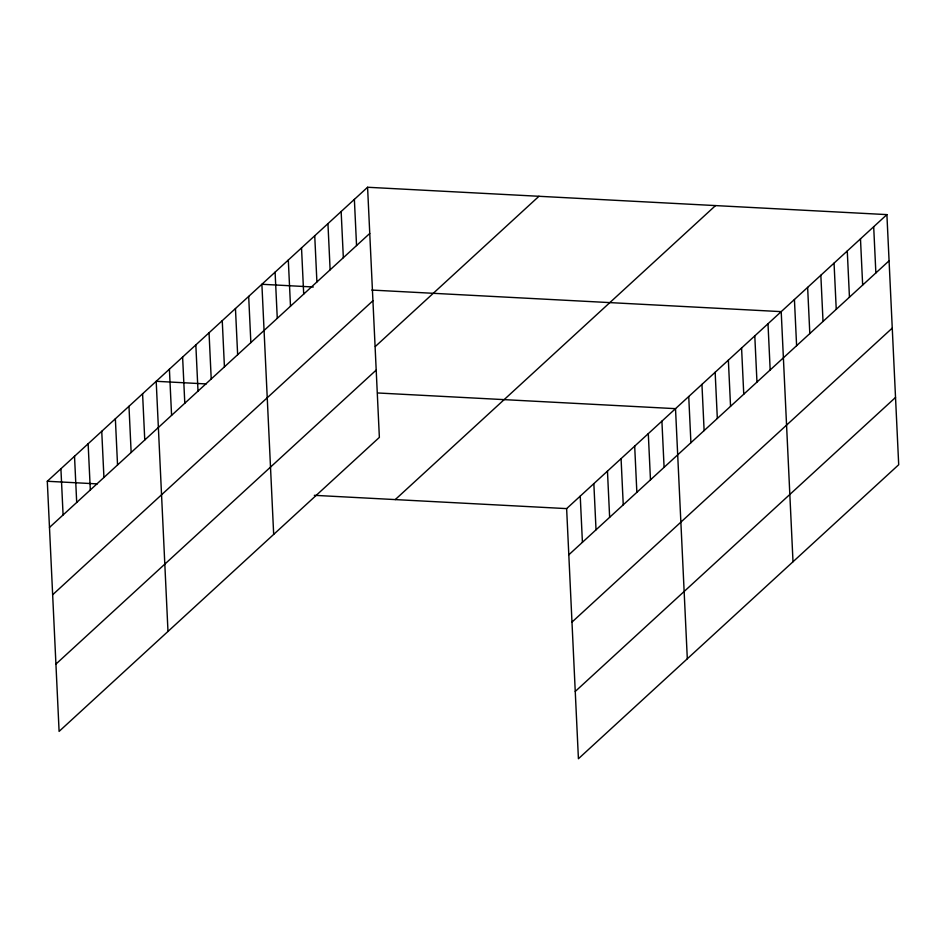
<?xml version="1.0" encoding="UTF-8"?>
<svg xmlns="http://www.w3.org/2000/svg" width="946" height="946" viewBox="0 0 946 946"><rect width="100%" height="100%" fill="white"/><g stroke="black" fill="none" stroke-linecap="round" stroke-linejoin="round"><path stroke-width="1.42" d="M367.58 187.261L379.37 437.383L59.101 731.388L47.3 481.266L367.58 187.261L886.899 214.612L898.7 464.734L578.42 758.739L566.63 508.617L886.899 214.612M49.476 527.454L369.756 233.449M52.657 594.75L372.925 300.745M375.337 346.484L538.96 196.283M55.92 664.092L376.201 370.087M395.251 499.594L715.531 205.589M568.806 554.805L889.086 260.8M571.975 622.101L892.255 328.096M575.251 691.443L895.531 397.438M313.303 286.993L261.888 284.273L273.678 534.407M371.849 290.067L781.207 311.636L793.008 561.758M206.181 383.934L156.196 381.297L167.986 631.42M377.596 392.968L675.515 408.66L687.316 658.783M47.3 481.266L97.284 483.891M314.32 495.326L566.63 508.617M873.69 226.744L875.866 272.933M860.482 238.865L862.657 285.053M847.273 250.997L849.449 297.186M834.053 263.13L836.24 309.318M820.844 275.251L823.02 321.439M807.636 287.383L809.811 333.571M794.427 299.504L796.603 345.692M767.998 323.769L770.174 369.957M754.79 335.889L756.966 382.078M741.581 348.022L743.757 394.21M728.361 360.142L730.548 406.331M715.152 372.275L717.328 418.463M701.944 384.407L704.12 430.596M688.735 396.528L690.911 442.716M661.904 421.147L664.092 467.336M648.294 433.646L650.47 479.835M634.683 446.145L636.859 492.334M621.073 458.633L623.248 504.821M607.462 471.132L609.638 517.32M593.851 483.631L596.027 529.819M580.241 496.13L582.417 542.318M354.372 199.381L356.547 245.57M341.151 211.514L343.339 257.702M327.943 223.634L330.119 269.823M314.734 235.767L316.91 281.955M301.526 247.899L303.701 294.088M288.305 260.02L290.493 306.208M275.097 272.152L277.273 318.341M248.68 296.405L250.856 342.594M235.459 308.538L237.647 354.726M222.251 320.659L224.427 366.847M209.042 332.791L211.218 378.979M195.834 344.912L198.01 391.1M182.613 357.044L184.801 403.233M169.405 369.177L171.581 415.365M142.586 393.796L144.762 439.985M128.975 406.295L131.151 452.484M115.365 418.782L117.541 464.971M101.742 431.281L103.93 477.47M88.132 443.78L90.319 489.969M74.521 456.268L76.697 502.456M60.911 468.767L63.086 514.955"/></g></svg>
